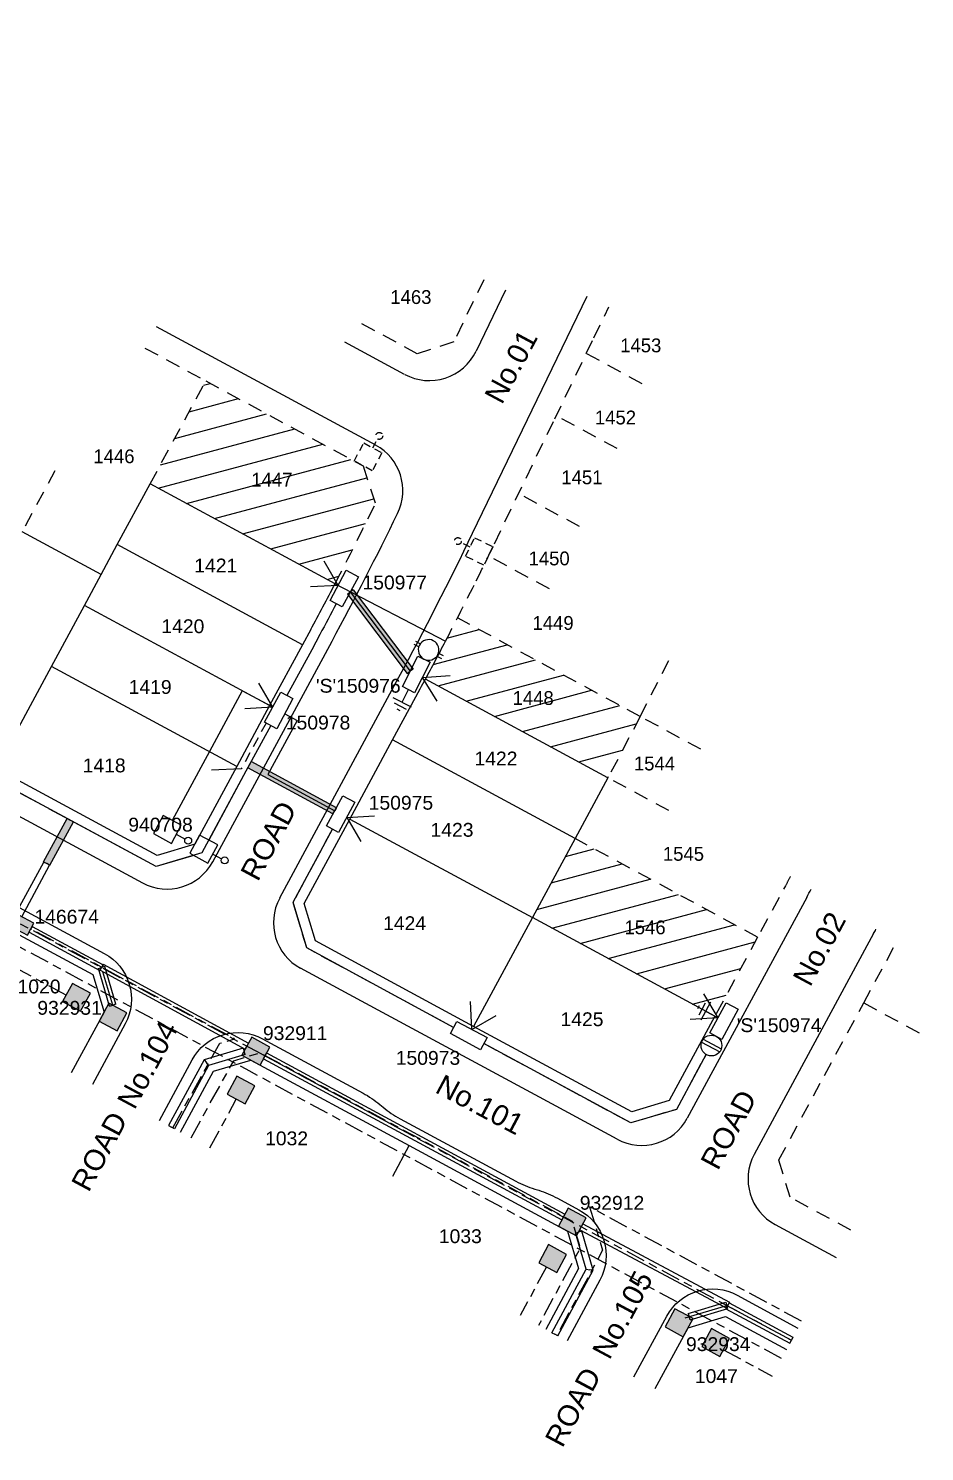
# Model space of a CAD drawing. Header units: metres. Extents: x 303531 to 303935, y 6275027 to 6275267.
# Drawn here: x 303805.3 to 303934.9, y 6275026.9 to 6275232.7 of the extents above; entities that cross this region are included whole.
import ezdxf
from ezdxf.enums import TextEntityAlignment as Align

# ---------------------------------------------------------------- set-up
doc = ezdxf.new("R2010")
doc.units = ezdxf.units.M
doc.header["$LTSCALE"] = 0.7
for name, pattern in [('Cable Exist OH', [1, 1, 0]), ('Cable Exist UG', [8.2, 4, -1.2, 1.8, -1.2]), ('Dash', [5, 3, -2]), ('IE Trench LV', [6.5, 5, -1.5])]:
    doc.linetypes.add(name, pattern=pattern)
doc.layers.get('0').update_dxf_attribs({"color": 6})
for name, color, linetype in [('_User Miscellaneous1', 3, 'Continuous'), ('_User Miscellaneous11', 7, 'Continuous'), ('_User Miscellaneous4', 7, 'Continuous'), ('_User Miscellaneous6', 7, 'Continuous'), ('_User Miscellaneous7', 150, 'Continuous'), ('_User Miscellaneous8', 7, 'Continuous'), ('_User Miscellaneous9', 8, 'Continuous'), ('_User_HV_Exist', 7, 'Continuous'), ('_User_LV_Exist', 7, 'Continuous'), ('_User_SL_Exist', 7, 'Continuous'), ('Cadastre Developer_SP_EXT', 4, 'Continuous'), ('Cadastre Developer_SP_NEW', 4, 'Continuous'), ('Cadastre Roads_SP_EXT', 4, 'Continuous'), ('Cadastre Roads_SP_NEW', 8, 'Continuous'), ('Duct_SP_NEW', 2, 'Continuous'), ('Equip_LV_NEW', 5, 'Continuous'), ('Mains_LV_NEW_R6', 2, 'Continuous'), ('Mains_LV_NEW_T84', 2, 'Continuous'), ('Services_SP_NEW_UG', 2, 'Continuous'), ('SupportsUG_SP_LV_EXT', 7, 'Continuous'), ('SupportsUG_SP_LV_NEW', 2, 'Continuous'), ('SupportsUG_SP_LV_SL_EXT', 7, 'Continuous'), ('SupportsUG_SP_LV_SL_NEW', 2, 'Continuous'), ('Trench_SP_NEW', 2, 'Continuous'), ('UG_Details_SP_MISC', 7, 'Continuous')]:
    doc.layers.add(name, color=color, linetype=linetype)
doc.layers.add('_User Miscellaneous5', color=7, linetype='Continuous', lineweight=35)
doc.layers.add('_User Notes', color=7, linetype='Continuous', plot=False)
doc.styles.add('ARIAL', font='arial.ttf', dxfattribs={"height": 2})
doc.styles.add('ARIAL 3.0', font='arial.ttf', dxfattribs={"height": 3})
doc.styles.add('COLUMN_LABEL', font='arial.ttf')
doc.styles.add('Dot', font='dotfont.shx', dxfattribs={"height": 2})
doc.styles.add('POLE_LABEL', font='arial.ttf')
doc.styles.add('SL_LABEL', font='arial.ttf')
doc.styles.get("Standard").update_dxf_attribs({"font": 'arial.ttf'})
doc.styles.add('style1', font='iso3098b.shx')
doc.linetypes.add('Cable New UG', pattern='A,8,-1,["x",style1,S=3.5,R=0,X=0.35,Y=-1],-3.5', length=12.5)
doc.linetypes.add('Cable Z', pattern='A,8,-1,["Z",Standard,S=2.5,R=0,X=0.35,Y=-1.25],-3.5', length=12.5)
doc.linetypes.add('IE Trench HV', pattern='A,8,-2,["/",style1,S=2.5,R=0,X=0.1,Y=-1],-4.5', length=14.5)

# ---------------------------------------------------------------- blocks, each defined once
blk = doc.blocks.new('*U26')
at = {"lineweight": -3}
blk.add_lwpolyline([(-2.48, 2.49), (2.47, 2.49), (2.47, 0.51), (-2.48, 0.51)], close=True, dxfattribs=at)
for tag, flags, p in [('STREET_CODE', 9, (1.5, 3.5)), ('OWNED_BY', 9, (1.5, 3.3)), ('OPERATED_BY', 9, (1.5, 3.1)), ('STATE', 9, (1.5, 2.7)), ('SUPPORT_TYPE', 9, (1.5, 2.5)), ('MAINTAINED_BY', 9, (1.5, 2.9)), ('USAGE', 9, (1.5, 2.3)), ('LEGEND', 9, (1.5, 2.1)), ('SUBURB', 9, (1.5, 1.7)), ('STREETNAME', 9, (1.5, 1.5)), ('Z', 1, (1.5, 0.9)), ('PARENT', 9, (1.5, 1.9)), ('LOCATION', 9, (1.5, 1.3)), ('NOTES', 9, (1.5, 1.1))]:
    blk.add_attdef(tag, text='', height=0.2, dxfattribs=dict(flags=flags)).set_placement(p, align=Align.MIDDLE_LEFT)
at = {"layer": '_User Miscellaneous4', "style": 'ARIAL', "flags": 8}
blk.add_attdef('ASSET_NUM', text='', height=2, dxfattribs=at).set_placement((2, 5.5), align=Align.MIDDLE_LEFT)
blk = doc.blocks.new('A$C1B2C29DD')
at = {"layer": 'Services_SP_NEW_UG', "color": 2, "flags": 128}
for points in [[(0, 0), (-2.1, 3.44)], [(0, 0), (2.1, 3.44)]]:
    blk.add_lwpolyline(points, dxfattribs=at)
blk = doc.blocks.new('*U37')
at = {"layer": 'Services_SP_NEW_UG', "color": 2, "flags": 128}
blk.add_lwpolyline([(-10, -0.74), (-12.24, 2.95)], dxfattribs=at)
at = {"layer": 'Services_SP_NEW_UG', "color": 2, "linetype": 'Dash', "ltscale": 0.7, "flags": 128}
blk.add_lwpolyline([(-2.47, -0.75), (-10, -0.74)], dxfattribs=at)
blk = doc.blocks.new('*U38')
at = {"lineweight": -3}
blk.add_lwpolyline([(-2.53, 2.43), (2.41, 2.55), (2.46, 0.57), (-2.49, 0.45)], close=True, dxfattribs=at)
for tag, flags, p in [('STREET_CODE', 9, (1.5, 3.5)), ('OWNED_BY', 9, (1.5, 3.3)), ('OPERATED_BY', 9, (1.5, 3.1)), ('STATE', 9, (1.5, 2.7)), ('SUPPORT_TYPE', 9, (1.5, 2.5)), ('MAINTAINED_BY', 9, (1.5, 2.9)), ('USAGE', 9, (1.5, 2.3)), ('LEGEND', 9, (1.5, 2.1)), ('SUBURB', 9, (1.5, 1.7)), ('STREETNAME', 9, (1.5, 1.5)), ('Z', 1, (1.5, 0.9)), ('PARENT', 9, (1.5, 1.9)), ('LOCATION', 9, (1.5, 1.3)), ('NOTES', 9, (1.5, 1.1))]:
    blk.add_attdef(tag, text='', height=0.2, dxfattribs=dict(flags=flags)).set_placement(p, align=Align.MIDDLE_LEFT)
at = {"layer": '_User Miscellaneous4', "style": 'ARIAL', "flags": 8}
blk.add_attdef('ASSET_NUM', text='', height=2, dxfattribs=at).set_placement((2, 5.5), align=Align.MIDDLE_LEFT)
blk = doc.blocks.new('*U39')
at = {"layer": 'Services_SP_NEW_UG', "color": 2, "flags": 128}
for points in [[(0, 0), (-2.18, 3.39)], [(0, 0), (2.02, 3.49)]]:
    blk.add_lwpolyline(points, dxfattribs=at)
blk = doc.blocks.new('*U27')
at = {"layer": '_User Miscellaneous7', "lineweight": -3}
blk.add_lwpolyline([(0, -3.03), (0, -1.58)], dxfattribs=at)
blk.add_lwpolyline([(-1.49, -6), (1.49, -6), (1.49, -3.03), (-1.49, -3.03)], close=True, dxfattribs=at)
blk.add_circle((0, -1.08), 0.5, dxfattribs=at)
at = {"layer": '_User Miscellaneous8', "color": 2, "lineweight": -3}
blk.add_lwpolyline([(-1.49, 0), (1.49, 0), (1.49, 2.97), (-1.49, 2.97)], close=True, dxfattribs=at)
at = {"style": 'POLE_LABEL', "flags": 9}
blk.add_attdef('STRUCTURE_PLANT_NUMBER', text='', height=0.2, dxfattribs=at).set_placement((1.64, 1.73), align=Align.MIDDLE_LEFT)
for tag, flags, p in [('STREET_CODE', 9, (1.64, 1.49)), ('OWNED_BY', 9, (1.64, 1.09)), ('OPERATED_BY', 9, (1.64, 0.89)), ('STATE', 9, (1.64, 0.49)), ('COLUMN_TYPE', 9, (1.64, 1.29)), ('MAINTAINED_BY', 9, (1.64, 0.69)), ('USAGE', 9, (1.64, 0.29)), ('LEGEND', 9, (1.64, 0.09)), ('SUBURB', 9, (1.64, -0.31)), ('STREETNAME', 9, (1.64, -0.51)), ('Z', 1, (1.64, -1.31)), ('PARENT', 9, (1.64, -0.11)), ('LOCATION', 9, (1.64, -0.71)), ('NOTES', 9, (1.64, -0.91)), ('LABEL_ALIGNMENT', 9, (1.64, -1.11))]:
    blk.add_attdef(tag, text='', height=0.2, dxfattribs=dict(flags=flags)).set_placement(p, align=Align.MIDDLE_LEFT)
at = {"layer": '_User Miscellaneous5', "style": 'ARIAL', "flags": 8}
blk.add_attdef('ASSET_NUM', text='', height=2, dxfattribs=at).set_placement((2, 3.49), align=Align.MIDDLE_LEFT)
blk = doc.blocks.new('*U40')
at = {"layer": '_User Miscellaneous8', "color": 2}
blk.add_line((0, 0), (0, 1.45), dxfattribs=at)
blk.add_circle((0, 1.95), 0.5, dxfattribs=at)
for tag, p, flags in [('Z', (0, 0), 1), ('OPERATED_BY', (0, -9.61), 9)]:
    blk.add_attdef(tag, p, '', height=0.2, dxfattribs=dict(flags=flags))
at = {"style": 'SL_LABEL', "flags": 9}
blk.add_attdef('STREET_CODE', text='', height=0.2, dxfattribs=at).set_placement((0, -0.2), align=Align.MIDDLE_LEFT)
at = {"flags": 9}
for tag, p in [('CONSTRUCTED_VOLTAGE', (0, -0.4)), ('CONTROL_TYPE', (0, -0.6)), ('OPERATING_VOLTAGE', (0, -1.4)), ('ORIENTATION', (0, -1.6)), ('OWNED_BY', (0, -1.8)), ('STATE', (0, -2)), ('LANTERN_PURPOSE', (0, -0.8)), ('LANTERN_TYPE', (0, -1)), ('NO_PHASES', (0, -1.2)), ('CEXIST', (0, -2.4)), ('CNEW', (0, -2.6)), ('CNUMBER', (0, -2.8)), ('CREMOVE', (0, -3)), ('CREPLACE', (0, -3.2)), ('USAGE', (0, -2.2)), ('LKINGHEIGHT', (0, -3.4)), ('LBRACKET', (0, -3.6)), ('LBRACKETVOCAB', (0, -3.8)), ('LCATEGORY', (0, -4)), ('LCHARGE1', (0, -4.2)), ('LCHARGE1PERCENT', (0, -4.4)), ('LCHARGE2', (0, -4.6)), ('LCHARGE2PERCENT', (0, -4.8)), ('LCHARGE3', (0, -5)), ('LCHARGE3PERCENT', (0, -5.2)), ('LEXIST', (0, -5.4)), ('LLAMP', (0, -5.6)), ('LLAMPVOCAB', (0, -5.8)), ('LMAST', (0, -6)), ('LMASTVOCAB', (0, -6.2)), ('LNEW', (0, -6.4)), ('LANTNUMBER', (0, -6.6)), ('LOUTREACH', (0, -7)), ('LOUTREACHVOCAB', (0, -7.2)), ('LRATECODE', (0, -7.4)), ('LREMOVE', (0, -7.6)), ('LREPLACE', (0, -7.8)), ('LTYPE', (0, -8)), ('LTYPEVOCAB', (0, -8.2)), ('SUBURB', (0, -8.6)), ('STREETNAME', (0, -8.8)), ('LEGEND', (0, -8.4)), ('LOCATION', (0, -9)), ('NOTES', (0, -9.2)), ('MAINTAINED_BY', (0, -9.86))]:
    blk.add_attdef(tag, text='', height=0.2, dxfattribs=at).set_placement(p, align=Align.MIDDLE_LEFT)
at = {"layer": '_User Notes', "style": 'SL_LABEL', "flags": 8}
blk.add_attdef('ASSET_NUM', text='', height=2.5, dxfattribs=at).set_placement((2, 2), align=Align.MIDDLE_LEFT)
at = {"layer": '_User Notes', "flags": 8}
blk.add_attdef('LNUMBER', text='', height=2.5, dxfattribs=at).set_placement((1.2, -2.8), align=Align.MIDDLE_LEFT)
blk = doc.blocks.new('*U70')
at = {"layer": '_User Miscellaneous7'}
blk.add_hatch(color=256, dxfattribs=at).paths.add_polyline_path([(-7.45, 0.71), (-7.45, -2.26), (-4.48, -2.26), (-4.48, 0.71)])
at = {"layer": '_User Miscellaneous8'}
blk.add_hatch(color=256, dxfattribs=at).paths.add_polyline_path([(-1.49, 1.48), (-1.49, -1.49), (1.48, -1.49), (1.48, 1.48)])
at = {"layer": '_User Miscellaneous7'}
blk.add_lwpolyline([(-7.45, -2.26), (-4.48, -2.26), (-4.48, 0.71), (-7.45, 0.71)], close=True, dxfattribs=at)
at = {"layer": '_User Miscellaneous8'}
blk.add_lwpolyline([(-1.49, -1.49), (1.48, -1.49), (1.48, 1.48), (-1.49, 1.48)], close=True, dxfattribs=at)
at = {"flags": 9}
for tag, style, p in [('STRUCTURE_PLANT_NUMBER', 'POLE_LABEL', (1.81, 0.03)), ('STREET_CODE', 'COLUMN_LABEL', (1.81, -0.2))]:
    blk.add_attdef(tag, text='', height=0.2, dxfattribs=dict(at, style=style)).set_placement(p, align=Align.MIDDLE_LEFT)
for tag, p in [('COLUMN_TYPE', (1.81, -0.4)), ('OWNED_BY', (1.81, -0.6)), ('STATE', (1.81, -0.8)), ('USAGE', (1.81, -1)), ('STREETNAME', (1.81, -1.6)), ('SUBURB', (1.81, -1.8)), ('LEGEND', (1.81, -1.2)), ('LOCATION', (1.81, -1.4)), ('NOTES', (1.81, -2))]:
    blk.add_attdef(tag, text='', height=0.2, dxfattribs=at).set_placement(p, align=Align.MIDDLE_LEFT)
at = {"flags": 1}
blk.add_attdef('Z', (1.81, -2.35), '', height=0.2, dxfattribs=at)
at = {"layer": '_User Miscellaneous6', "style": 'ARIAL', "flags": 8}
blk.add_attdef('ASSET_NUM', text='', height=2, dxfattribs=at).set_placement((2, 2), align=Align.MIDDLE_LEFT)
blk = doc.blocks.new('COLUMN_EXT')
at = {"layer": '_User Miscellaneous7'}
blk.add_hatch(color=256, dxfattribs=at).paths.add_polyline_path([(-7.49, 1.48), (-7.49, -1.49), (-4.52, -1.49), (-4.52, 1.48)])
at = {"layer": '_User Miscellaneous8'}
blk.add_hatch(color=256, dxfattribs=at).paths.add_polyline_path([(-1.49, 1.48), (-1.49, -1.49), (1.48, -1.49), (1.48, 1.48)])
at = {"layer": '_User Miscellaneous7'}
blk.add_lwpolyline([(-7.49, -1.49), (-4.52, -1.49), (-4.52, 1.48), (-7.49, 1.48)], close=True, dxfattribs=at)
at = {"layer": '_User Miscellaneous8'}
blk.add_lwpolyline([(-1.49, -1.49), (1.48, -1.49), (1.48, 1.48), (-1.49, 1.48)], close=True, dxfattribs=at)
at = {"flags": 9}
for tag, style, p in [('STRUCTURE_PLANT_NUMBER', 'POLE_LABEL', (1.81, 0.03)), ('STREET_CODE', 'COLUMN_LABEL', (1.81, -0.2))]:
    blk.add_attdef(tag, text='', height=0.2, dxfattribs=dict(at, style=style)).set_placement(p, align=Align.MIDDLE_LEFT)
for tag, p in [('COLUMN_TYPE', (1.81, -0.4)), ('OWNED_BY', (1.81, -0.6)), ('STATE', (1.81, -0.8)), ('USAGE', (1.81, -1)), ('STREETNAME', (1.81, -1.6)), ('SUBURB', (1.81, -1.8)), ('LEGEND', (1.81, -1.2)), ('LOCATION', (1.81, -1.4)), ('NOTES', (1.81, -2))]:
    blk.add_attdef(tag, text='', height=0.2, dxfattribs=at).set_placement(p, align=Align.MIDDLE_LEFT)
at = {"flags": 1}
blk.add_attdef('Z', (1.81, -2.35), '', height=0.2, dxfattribs=at)
at = {"layer": '_User Miscellaneous6', "style": 'ARIAL', "flags": 8}
blk.add_attdef('ASSET_NUM', text='', height=2, dxfattribs=at).set_placement((2, 2), align=Align.MIDDLE_LEFT)
blk = doc.blocks.new('*U42')
blk.add_hatch(color=256).paths.add_polyline_path([(-2.47, 2.49), (-2.47, 0.51), (2.48, 0.51), (2.48, 2.49)])
blk.add_lwpolyline([(-2.47, 0.51), (2.48, 0.51), (2.48, 2.49), (-2.47, 2.49)], close=True)
for tag, p, flags in [('OWNED_BY', (0, 1.3), 9), ('STATE', (0, 1.1), 9), ('SUPPORT_TYPE', (0, 0.9), 9), ('USAGE', (0, 0.7), 9), ('LEGEND', (0, 0.5), 9), ('LOCATION', (0, 0.3), 9), ('NOTES', (0, 0.1), 9), ('PARENT', (0, -0.1), 9), ('STREETNAME', (0, -0.3), 9), ('SUBURB', (0, -0.5), 1)]:
    blk.add_attdef(tag, p, '', height=0.2, dxfattribs=dict(flags=flags))
at = {"layer": '_User Miscellaneous6', "style": 'ARIAL', "flags": 8}
blk.add_attdef('ASSET_NUM', text='', height=2, dxfattribs=at).set_placement((1.5, 7.5), align=Align.TOP_LEFT)
blk = doc.blocks.new('*U29')
at = {"lineweight": -3}
blk.add_lwpolyline([(-2.48, 2.49), (2.47, 2.49), (2.47, 0.51), (-2.48, 0.51)], close=True, dxfattribs=at)
for tag, flags, p in [('STREET_CODE', 9, (1.5, 3.5)), ('OWNED_BY', 9, (1.5, 3.3)), ('OPERATED_BY', 9, (1.5, 3.1)), ('STATE', 9, (1.5, 2.7)), ('SUPPORT_TYPE', 9, (1.5, 2.5)), ('MAINTAINED_BY', 9, (1.5, 2.9)), ('USAGE', 9, (1.5, 2.3)), ('LEGEND', 9, (1.5, 2.1)), ('SUBURB', 9, (1.5, 1.7)), ('STREETNAME', 9, (1.5, 1.5)), ('Z', 1, (1.5, 0.9)), ('PARENT', 9, (1.5, 1.9)), ('LOCATION', 9, (1.5, 1.3)), ('NOTES', 9, (1.5, 1.1))]:
    blk.add_attdef(tag, text='', height=0.2, dxfattribs=dict(flags=flags)).set_placement(p, align=Align.MIDDLE_LEFT)
at = {"layer": '_User Miscellaneous4', "style": 'ARIAL', "flags": 8}
blk.add_attdef('ASSET_NUM', text='', height=2, dxfattribs=at).set_placement((2, 5.5), align=Align.MIDDLE_LEFT)
blk = doc.blocks.new('*U31')
at = {"layer": 'Services_SP_NEW_UG', "color": 2, "flags": 128}
for points in [[(0, 0), (-2.21, 3.37)], [(0, 0), (1.98, 3.51)]]:
    blk.add_lwpolyline(points, dxfattribs=at)
blk = doc.blocks.new('A$C4FBE3B10')
at = {"layer": '_User Miscellaneous1', "color": 6, "linetype": 'Dash', "ltscale": 0.5, "flags": 128}
blk.add_lwpolyline([(0, 2.97), (0, 4.42)], dxfattribs=at)
at = {"layer": '_User Miscellaneous1', "color": 6, "linetype": 'Dash', "ltscale": 0.5}
blk.add_lwpolyline([(-1.48, 2.97), (1.48, 2.97), (1.48, 0), (-1.48, 0)], close=True, dxfattribs=at)
blk.add_circle((0, 4.92), 0.5, dxfattribs=at)
blk = doc.blocks.new('*U67')
at = {"layer": '_User Miscellaneous1', "color": 6, "linetype": 'Dash', "ltscale": 0.5}
blk.add_lwpolyline([(3.03, 1.36), (2.91, -1.61), (-0.06, -1.48), (0.06, 1.48)], close=True, dxfattribs=at)
at = {"layer": '_User Miscellaneous1', "color": 6, "linetype": 'Dash', "ltscale": 0.5, "flags": 128}
blk.add_lwpolyline([(2.97, -0.12), (4.42, -0.18)], dxfattribs=at)
at = {"layer": '_User Miscellaneous1', "color": 6, "linetype": 'Dash', "ltscale": 0.5}
blk.add_circle((4.92, -0.2), 0.5, dxfattribs=at)
blk = doc.blocks.new('Earth')
for p, q in [((0, -2.04), (0, 0)), ((-1.5, -2.04), (1.5, -2.04)), ((-1, -2.64), (1, -2.64)), ((-0.25, -3.24), (0.25, -3.24))]:
    blk.add_line(p, q)
blk = doc.blocks.new('*U71')
for tag, p, flags in [('ORIENTATION', (0, 0), 9), ('Z', (0, 0), 1), ('USAGE', (0, -0.2), 9), ('NOTES', (0, -0.4), 9)]:
    blk.add_attdef(tag, p, '', height=0.2, dxfattribs=dict(flags=flags))
blk.add_wipeout([(-29.36, -75.59), (-29.45, -75.43), (-29.57, -75.28), (-29.7, -75.14), (-29.84, -75.03), (-30.01, -74.93), (-30.18, -74.85), (-30.36, -74.8), (-30.54, -74.77), (-30.73, -74.76), (-30.92, -74.77), (-31.1, -74.81), (-31.28, -74.87), (-31.44, -74.96), (-31.6, -75.06), (-31.74, -75.18), (-31.87, -75.32), (-31.98, -75.48), (-32.06, -75.64), (-32.13, -75.82), (-32.17, -76), (-32.19, -76.19), (-32.19, -76.38), (-32.16, -76.56), (-32.11, -76.74), (-32.04, -76.92), (-31.94, -77.08), (-31.83, -77.23), (-31.7, -77.36), (-31.55, -77.48), (-31.39, -77.58), (-31.22, -77.65), (-31.04, -77.71), (-30.85, -77.74), (-30.67, -77.75), (-30.48, -77.73), (-30.3, -77.69), (-30.12, -77.63), (-29.95, -77.55), (-29.79, -77.44), (-29.65, -77.32), (-29.53, -77.18), (-29.42, -77.03), (-29.33, -76.86), (-29.27, -76.68), (-29.22, -76.5), (-29.2, -76.31), (-29.21, -76.13), (-29.24, -75.94), (-29.29, -75.76)])
for p, q in [((-32.14, -75.85), (-32.81, -75.54)), ((-31.93, -75.4), (-32.6, -75.09)), ((-29.47, -77.1), (-28.79, -77.42)), ((-29.26, -76.65), (-28.58, -76.96))]:
    blk.add_line(p, q)
blk.add_lwpolyline([(-31.33, -77.61, 1), (-30.07, -74.9, 1)], format="xyb", close=True)
blk = doc.blocks.new('LV_UG_LINKS_CLOSED_NEW')
for tag, flags, p in [('ACTUAL_STATUS', 9, (1.5, 0)), ('CONSTRUCTED_VOLTAGE', 9, (1.5, -0.2)), ('OPERATING_VOLTAGE', 9, (1.5, -0.6)), ('ORIENTATION', 9, (1.5, -0.8)), ('STATE', 9, (1.5, -1)), ('SWITCH_TYPE', 9, (1.5, -1.2)), ('OWNED_BY', 9, (1.5, -1.8)), ('OPERATED_BY', 9, (1.5, -2)), ('NO_PHASES', 9, (1.5, -0.4)), ('USAGE', 9, (1.5, -1.4)), ('NOTES', 9, (1.5, -1.6)), ('TYPE', 9, (1.5, -2.6)), ('Z', 1, (1.5, -2.8)), ('MAINTAINED_BY', 9, (1.5, -2.2)), ('NUMBER_OF_PHASES', 9, (1.5, -2.4))]:
    blk.add_attdef(tag, text='', height=0.2, dxfattribs=dict(flags=flags)).set_placement(p, align=Align.MIDDLE_LEFT)
blk.add_wipeout([(-1.06, -5.84), (-1.18, -5.98), (-1.29, -6.14), (-1.37, -6.31), (-1.43, -6.48), (-1.48, -6.67), (-1.49, -6.85), (-1.49, -7.04), (-1.46, -7.23), (-1.41, -7.41), (-1.33, -7.58), (-1.24, -7.74), (-1.12, -7.89), (-0.99, -8.02), (-0.84, -8.14), (-0.68, -8.23), (-0.51, -8.31), (-0.33, -8.36), (-0.14, -8.39), (0.05, -8.39), (0.23, -8.38), (0.42, -8.33), (0.59, -8.27), (0.76, -8.19), (0.92, -8.08), (1.06, -7.96), (1.18, -7.82), (1.29, -7.66), (1.37, -7.49), (1.43, -7.32), (1.48, -7.13), (1.49, -6.95), (1.49, -6.76), (1.46, -6.57), (1.41, -6.39), (1.33, -6.22), (1.24, -6.06), (1.12, -5.91), (0.99, -5.78), (0.84, -5.66), (0.68, -5.57), (0.51, -5.49), (0.33, -5.44), (0.14, -5.41), (-0.05, -5.41), (-0.23, -5.42), (-0.42, -5.47), (-0.59, -5.53), (-0.76, -5.61), (-0.92, -5.72)])
for p, q in [((-1.48, -6.65), (1.48, -6.65)), ((-1.48, -7.15), (1.48, -7.15))]:
    blk.add_line(p, q)
blk.add_circle((0, -6.9), 1.5)

msp = doc.modelspace()

# ---------------------------------------------------------------- hatches: boundary and pattern name
at = {"layer": '_User Miscellaneous11'}
h = msp.add_hatch(dxfattribs=at)
h.set_pattern_fill('ANSI31', color=3, angle=330)
h.paths.add_polyline_path([(303822.94, 6275166.86), (303849.68, 6275152.41), (303855.51, 6275163.95), (303853.73, 6275169.45), (303830.99, 6275181.74)])
h.paths.add_polyline_path([(303837.49, 6275166.1), (303843.59, 6275166.1), (303843.59, 6275168.8), (303837.49, 6275168.8)], flags=24)
h = msp.add_hatch(color=256, dxfattribs=at)
h.dxf.hatch_style = 1
h.paths.add_polyline_path([(303852.29, 6275151.54), (303851.46, 6275150.91), (303860.11, 6275139.43), (303860.95, 6275140.06)])
h = msp.add_hatch(dxfattribs=at)
h.set_pattern_fill('ANSI31', color=3, angle=330)
h.paths.add_polyline_path([(303862.75, 6275138.62), (303867.39, 6275147.47), (303876.19, 6275142.72), (303893.78, 6275133.21), (303889.14, 6275124.35)])
h.paths.add_polyline_path([(303875.29, 6275134.53), (303881.35, 6275134.53), (303881.35, 6275137.23), (303875.29, 6275137.23)], flags=24)
h = msp.add_hatch(color=256, dxfattribs=at)
h.dxf.hatch_style = 1
h.paths.add_polyline_path([(303849.38, 6275119.11), (303849.87, 6275120.02), (303837.55, 6275126.68), (303837.05, 6275125.77)])
h = msp.add_hatch(color=256, dxfattribs=at)
h.dxf.hatch_style = 1
h.paths.add_polyline_path([(303807.53, 6275112.18), (303808.45, 6275111.69), (303811.84, 6275117.96), (303810.92, 6275118.45)])
h = msp.add_hatch(dxfattribs=at)
h.set_pattern_fill('ANSI31', color=3, angle=330)
h.paths.add_polyline_path([(303904.6, 6275089.86), (303910.78, 6275101.29), (303884.39, 6275115.56), (303878.21, 6275104.12)])
h.paths.add_polyline_path([(303891.45, 6275101.36), (303897.55, 6275101.36), (303897.55, 6275104.06), (303891.45, 6275104.06)], flags=24)

# ---------------------------------------------------------------- linework, layer by layer
at = {"layer": '_User Miscellaneous9', "linetype": 'Dash'}
for p, q in [((303871.18, 6275196.38), (303866.83, 6275187.38)), ((303887.1, 6275187.97), (303889.28, 6275192.47)), ((303861.57, 6275185.68), (303852.77, 6275190.43)), ((303822.19, 6275186.5), (303830.99, 6275181.74)), ((303866.83, 6275187.38), (303861.57, 6275185.68)), ((303881.44, 6275176.25), (303887.1, 6275187.97)), ((303886.01, 6275185.72), (303894.81, 6275180.96)), ((303822.94, 6275166.86), (303830.99, 6275181.74)), ((303830.99, 6275181.74), (303853.73, 6275169.45)), ((303875.78, 6275164.54), (303881.44, 6275176.25)), ((303890.46, 6275171.95), (303881.66, 6275176.7)), ((303809.18, 6275168.73), (303804.42, 6275159.93)), ((303853.73, 6275169.45), (303855.51, 6275163.95)), ((303885.02, 6275160.68), (303876.22, 6275165.44)), ((303872.73, 6275158.2), (303875.78, 6275164.54)), ((303880.66, 6275151.67), (303871.86, 6275156.42)), ((303893.78, 6275133.21), (303867.39, 6275147.47)), ((303893.78, 6275133.21), (303898.37, 6275142.1)), ((303902.58, 6275128.46), (303893.78, 6275133.21)), ((303897.94, 6275119.6), (303889.14, 6275124.35)), ((303910.78, 6275101.29), (303884.39, 6275115.56)), ((303910.78, 6275101.29), (303904.6, 6275089.86)), ((303920.44, 6275081.3), (303926.11, 6275091.78)), ((303926.11, 6275091.78), (303934.91, 6275087.04)), ((303913.85, 6275069.09), (303920.44, 6275081.3)), ((303915.46, 6275063.67), (303913.85, 6275069.09)), ((303924.26, 6275058.92), (303915.46, 6275063.67))]:
    msp.add_line(p, q, dxfattribs=at)
at = {"layer": '_User Miscellaneous9', "linetype": 'Dash', "flags": 128}
for points in [[(303865.64, 6275144.09, 0.004734), (303870.09, 6275152.83)], [(303915.54, 6275110.09, -0.000681), (303914.79, 6275108.71), (303910.78, 6275101.29)], [(303926.11, 6275091.78), (303930.63, 6275100.15, 0.000206), (303930.86, 6275100.58, 0.000206)]]:
    msp.add_lwpolyline(points, format="xyb", dxfattribs=at)
msp.add_lwpolyline([(303893.78, 6275133.21), (303890.57, 6275126.99), (303889.14, 6275124.35)], dxfattribs=at)
at = {"layer": '_User Miscellaneous9', "flags": 128}
for points in [[(303737.34, 6275077.96), (303760.4, 6275120.63, -0.414214), (303770.56, 6275123.67), (303816.31, 6275098.95, -0.414214), (303819.34, 6275088.78), (303814.59, 6275079.99)], [(303824.27, 6275074.76), (303829.02, 6275083.55, -0.414215), (303839.19, 6275086.59), (303853.72, 6275078.74)], [(303853.72, 6275078.74, -0.049389), (303856.16, 6275077.08), (303856.63, 6275076.7, 0.049389), (303859.08, 6275075.04), (303875.82, 6275066, 0.049389), (303878.54, 6275064.86), (303879.12, 6275064.68, -0.049389), (303881.84, 6275063.54)], [(303881.84, 6275063.54), (303884.93, 6275061.87, -0.414214), (303887.97, 6275051.7), (303883.22, 6275042.91)], [(303892.9, 6275037.68), (303897.65, 6275046.48, -0.414214), (303907.81, 6275049.51), (303916.61, 6275044.75)]]:
    msp.add_lwpolyline(points, format="xyb", dxfattribs=at)
msp.add_lwpolyline([(303913.32, 6275059.72), (303922.12, 6275054.96)], dxfattribs=at)
at = {"layer": '_User Miscellaneous9', "linetype": 'Dash'}
for radius, start, end in [(500, 332.4761, 333.9577), (518, 333.561, 334.2226)]:
    msp.add_arc((303406.27, 6275383.47), radius, start, end, dxfattribs=at)
at = {"layer": '_User_LV_Exist', "linetype": 'Cable Exist UG', "flags": 128}
for points in [[(303826.21, 6275073.71), (303833.01, 6275085.95), (303835.14, 6275086.59), (303805.69, 6275102.48)], [(303828.85, 6275072.29), (303835.03, 6275083.42), (303838.87, 6275084.57), (303859.24, 6275073.58), (303883.97, 6275060.23), (303885.13, 6275056.33), (303879.09, 6275045.14)], [(303917.14, 6275045.74), (303886.48, 6275062.28), (303888.36, 6275056), (303881.73, 6275043.71)]]:
    msp.add_lwpolyline(points, dxfattribs=at)
at = {"layer": '_User_SL_Exist', "linetype": 'Cable Exist UG', "flags": 128}
for points in [[(303810.78, 6275092.91), (303800.93, 6275098.23), (303803.31, 6275102.64)], [(303831.59, 6275070.81), (303835.39, 6275077.84)], [(303880.25, 6275053.6), (303876.45, 6275046.56)], [(303905.82, 6275041.62), (303912.86, 6275037.82)]]:
    msp.add_lwpolyline(points, dxfattribs=at)
at = {"layer": 'Cadastre Developer_SP_EXT'}
for p, q in [((303802.77, 6275102.29), (303814.65, 6275095.87)), ((303814.65, 6275095.87), (303816.27, 6275090.45)), ((303816.27, 6275090.45), (303811.52, 6275081.66)), ((303832.1, 6275081.89), (303837.52, 6275083.51)), ((303837.52, 6275083.51), (303860.41, 6275071.14)), ((303858.03, 6275066.74), (303860.41, 6275071.14)), ((303860.41, 6275071.14), (303883.27, 6275058.79)), ((303900.72, 6275044.81), (303906.15, 6275046.43)), ((303906.15, 6275046.43), (303914.94, 6275041.68))]:
    msp.add_line(p, q, dxfattribs=at)
at = {"layer": 'Cadastre Developer_SP_NEW'}
for p, q in [((303818.19, 6275158.06), (303822.94, 6275166.86)), ((303849.68, 6275152.41), (303822.94, 6275166.86)), ((303815.86, 6275153.75), (303804.42, 6275159.93)), ((303815.86, 6275153.75), (303818.19, 6275158.06)), ((303844.98, 6275143.59), (303818.19, 6275158.06)), ((303813.44, 6275149.26), (303815.86, 6275153.75)), ((303808.68, 6275140.46), (303813.44, 6275149.26)), ((303840.22, 6275134.79), (303813.44, 6275149.26)), ((303846.17, 6275145.79), (303844.98, 6275143.59)), ((303844.98, 6275143.59), (303840.22, 6275134.79)), ((303800.7, 6275125.68), (303808.68, 6275140.46)), ((303835.47, 6275125.99), (303808.68, 6275140.46)), ((303889.14, 6275124.35), (303862.75, 6275138.62)), ((303840.22, 6275134.79), (303835.47, 6275125.99)), ((303851.82, 6275118.38), (303858, 6275129.82)), ((303884.39, 6275115.56), (303858, 6275129.82)), ((303823.96, 6275113.11), (303800.7, 6275125.68)), ((303835.47, 6275125.99), (303829.39, 6275114.73)), ((303889.14, 6275124.35), (303884.39, 6275115.56)), ((303845.22, 6275106.17), (303851.82, 6275118.38)), ((303851.82, 6275118.38), (303878.21, 6275104.12)), ((303829.39, 6275114.73), (303823.96, 6275113.11)), ((303884.39, 6275115.56), (303878.21, 6275104.12)), ((303846.84, 6275100.75), (303845.22, 6275106.17)), ((303878.21, 6275104.12), (303869.71, 6275088.39)), ((303904.6, 6275089.86), (303878.21, 6275104.12)), ((303869.71, 6275088.39), (303846.84, 6275100.75)), ((303904.6, 6275089.86), (303898.01, 6275077.65)), ((303892.59, 6275076.03), (303869.71, 6275088.39)), ((303898.01, 6275077.65), (303892.59, 6275076.03))]:
    msp.add_line(p, q, dxfattribs=at)
at = {"layer": 'Cadastre Developer_SP_NEW', "flags": 128}
for points in [[(303862.75, 6275138.62, 0.001448), (303864.16, 6275141.26, 0.001542), (303865.64, 6275144.09, 0.001542)], [(303858, 6275129.82), (303862, 6275137.23, 0.00076), (303862.75, 6275138.62)]]:
    msp.add_lwpolyline(points, format="xyb", dxfattribs=at)
at = {"layer": 'Cadastre Developer_SP_NEW'}
msp.add_arc((303406.27, 6275383.47), 500, 331.6167, 332.4761, dxfattribs=at)
at = {"layer": 'Cadastre Roads_SP_EXT', "color": 8, "linetype": 'Continuous'}
for p, q in [((303594.36, 6275232.06), (303821.83, 6275109.15)), ((303874.33, 6275194.86), (303870.06, 6275186.03)), ((303869.57, 6275159.73), (303886.13, 6275194)), ((303855.55, 6275172.45), (303823.85, 6275189.58)), ((303859.74, 6275182.69), (303851.11, 6275187.35)), ((303831.99, 6275112.19), (303849.25, 6275144.12)), ((303841.67, 6275106.96), (303858.92, 6275138.89)), ((303917.87, 6275107.04), (303900.61, 6275075.11)), ((303927.55, 6275101.81), (303910.29, 6275069.88)), ((303853.51, 6275092.03), (303844.7, 6275096.79)), ((303881.64, 6275076.83), (303853.51, 6275092.03)), ((303890.45, 6275072.07), (303881.64, 6275076.83))]:
    msp.add_line(p, q, dxfattribs=at)
for centre, radius, start, end in [((303863.31, 6275189.29), 7.5, 241.6167, 334.2226), ((303851.98, 6275165.85), 7.5, 333.9761, 61.6167), ((303406.27, 6275383.47), 503.5, 331.6167, 333.9761), ((303406.27, 6275383.47), 514.5, 331.6167, 334.2226), ((303825.39, 6275115.75), 7.5, 241.6167, 331.6167), ((303406.28, 6275383.47), 581.5, 331.61666, 331.75105), ((303848.27, 6275103.39), 7.5, 151.6167, 241.6167), ((303406.28, 6275383.47), 592.5, 331.61666, 331.68448), ((303894.01, 6275078.67), 7.5, 241.6167, 331.6167), ((303916.89, 6275066.31), 7.5, 151.6167, 241.6167)]:
    msp.add_arc(centre, radius, start, end, dxfattribs=at)
at = {"layer": 'Cadastre Roads_SP_NEW', "color": 230}
msp.add_line((303838.24, 6275084.83), (303861.12, 6275072.46), dxfattribs=at)
at = {"layer": 'Cadastre Roads_SP_NEW', "color": 230, "flags": 128}
msp.add_lwpolyline([(303900.3, 6275046.25), (303906.31, 6275048.04), (303915.66, 6275043)], dxfattribs=at)
at = {"layer": 'Duct_SP_NEW'}
for p, q in [((303851.46, 6275150.91), (303851.87, 6275151.23)), ((303852.29, 6275151.54), (303851.87, 6275151.23)), ((303852.29, 6275151.54), (303860.95, 6275140.06)), ((303851.46, 6275150.91), (303860.11, 6275139.43)), ((303860.11, 6275139.43), (303860.53, 6275139.75)), ((303860.95, 6275140.06), (303860.53, 6275139.75)), ((303837.55, 6275126.68), (303837.3, 6275126.22)), ((303849.87, 6275120.02), (303837.55, 6275126.68)), ((303837.05, 6275125.77), (303837.3, 6275126.22)), ((303849.38, 6275119.11), (303837.05, 6275125.77)), ((303807.53, 6275112.18), (303810.92, 6275118.45)), ((303810.92, 6275118.45), (303811.38, 6275118.21)), ((303811.84, 6275117.96), (303811.38, 6275118.21)), ((303849.38, 6275119.11), (303849.63, 6275119.56)), ((303849.87, 6275120.02), (303849.63, 6275119.56)), ((303808.45, 6275111.69), (303811.84, 6275117.96)), ((303807.53, 6275112.18), (303807.99, 6275111.93)), ((303808.45, 6275111.69), (303807.99, 6275111.93))]:
    msp.add_line(p, q, dxfattribs=at)
at = {"layer": 'Mains_LV_NEW_R6', "color": 2, "linetype": 'Cable Z'}
msp.add_line((303840.67, 6275134.55), (303836.26, 6275136.93), dxfattribs=at)
at = {"layer": 'Mains_LV_NEW_R6', "color": 2, "linetype": 'Cable Z', "flags": 128}
msp.add_lwpolyline([(303836.26, 6275136.93), (303831.51, 6275128.13), (303826.13, 6275118.17)], dxfattribs=at)
at = {"layer": 'Mains_LV_NEW_T84', "color": 2, "linetype": 'Cable New UG'}
for p, q in [((303851.87, 6275151.23), (303860.53, 6275139.75)), ((303844.18, 6275132.65), (303839.94, 6275124.8)), ((303842.41, 6275133.6), (303844.18, 6275132.65)), ((303839.94, 6275124.8), (303849.63, 6275119.56))]:
    msp.add_line(p, q, dxfattribs=at)
at = {"layer": 'Mains_LV_NEW_T84', "color": 2, "linetype": 'Cable New UG', "flags": 128}
msp.add_lwpolyline([(303849.85, 6275149.51, -0.002505), (303847.49, 6275145.07), (303846.3, 6275142.87), (303842.72, 6275136.25)], format="xyb", dxfattribs=at)
for points in [[(303840.37, 6275131.9), (303836.79, 6275125.28), (303830.41, 6275113.47), (303823.8, 6275111.5), (303799.98, 6275124.36), (303790.72, 6275129.37)], [(303866.82, 6275088.25), (303845.58, 6275099.73), (303843.61, 6275106.34), (303849.32, 6275116.92)], [(303904.75, 6275086.97), (303899.03, 6275076.39), (303892.42, 6275074.42), (303871.18, 6275085.9)]]:
    msp.add_lwpolyline(points, dxfattribs=at)
at = {"layer": 'Trench_SP_NEW', "linetype": 'IE Trench HV', "flags": 128}
msp.add_lwpolyline([(303849.85, 6275149.51, -0.002505), (303847.49, 6275145.07), (303846.3, 6275142.87), (303842.72, 6275136.25)], format="xyb", dxfattribs=at)
for points in [[(303840.37, 6275131.9), (303836.79, 6275125.28), (303831.41, 6275115.32)], [(303829.24, 6275113.12), (303823.8, 6275111.5), (303811.38, 6275118.21)], [(303817.53, 6275091.45), (303816.09, 6275096.27)]]:
    msp.add_lwpolyline(points, dxfattribs=at)
at = {"layer": 'Trench_SP_NEW', "linetype": 'IE Trench LV', "flags": 128}
for points in [[(303811.38, 6275118.21), (303799.98, 6275124.36), (303790.72, 6275129.37)], [(303866.82, 6275088.25), (303845.58, 6275099.73), (303843.61, 6275106.34), (303849.32, 6275116.92)], [(303904.75, 6275086.97), (303899.03, 6275076.39), (303892.42, 6275074.42), (303871.18, 6275085.9)]]:
    msp.add_lwpolyline(points, dxfattribs=at)
at = {"layer": 'UG_Details_SP_MISC'}
for p, q in [((303803.54, 6275104.7), (303807.57, 6275112.16)), ((303807.57, 6275112.16), (303807.99, 6275111.93)), ((303808.41, 6275111.7), (303807.99, 6275111.93)), ((303804.38, 6275104.24), (303808.41, 6275111.7)), ((303805.43, 6275102.01), (303805.66, 6275102.43)), ((303805.43, 6275102.01), (303815.68, 6275096.47)), ((303805.89, 6275102.85), (303805.66, 6275102.43)), ((303805.89, 6275102.85), (303816.14, 6275097.31)), ((303815.45, 6275096.75), (303815.91, 6275096.89)), ((303817.07, 6275091.31), (303815.45, 6275096.75)), ((303815.68, 6275096.47), (303815.91, 6275096.89)), ((303815.71, 6275096.53), (303815.94, 6275096.95)), ((303816.14, 6275097.31), (303815.91, 6275096.89)), ((303816.37, 6275097.03), (303815.91, 6275096.89)), ((303816.17, 6275097.37), (303815.94, 6275096.95)), ((303817.99, 6275091.59), (303816.37, 6275097.03)), ((303817.07, 6275091.31), (303817.53, 6275091.45)), ((303817.99, 6275091.59), (303817.53, 6275091.45)), ((303836.38, 6275085.23), (303830.75, 6275083.55)), ((303836.38, 6275085.23), (303836.52, 6275084.77)), ((303836.69, 6275085.1), (303836.92, 6275085.52)), ((303837.15, 6275085.94), (303836.92, 6275085.52)), ((303830.75, 6275083.55), (303831.08, 6275083.15)), ((303831.4, 6275082.75), (303831.08, 6275083.15)), ((303836.66, 6275084.31), (303831.4, 6275082.75)), ((303836.66, 6275084.31), (303836.52, 6275084.77)), ((303839.31, 6275083.7), (303839.54, 6275084.12)), ((303839.31, 6275083.7), (303882.45, 6275060.39)), ((303839.77, 6275084.54), (303839.54, 6275084.12)), ((303839.77, 6275084.54), (303882.91, 6275061.24)), ((303825.61, 6275074.04), (303826.03, 6275073.81)), ((303826.45, 6275073.58), (303826.03, 6275073.81)), ((303882.45, 6275060.39), (303882.68, 6275060.81)), ((303882.91, 6275061.24), (303882.68, 6275060.81)), ((303884.42, 6275058.51), (303884.88, 6275058.64)), ((303885.34, 6275058.78), (303884.88, 6275058.64)), ((303885.06, 6275058.97), (303885.28, 6275059.39)), ((303885.51, 6275059.81), (303885.28, 6275059.39)), ((303900.74, 6275046.88), (303906.17, 6275048.5)), ((303906.17, 6275048.5), (303906.31, 6275048.04)), ((303906.65, 6275048.41), (303906.42, 6275047.99)), ((303906.7, 6275048.51), (303906.48, 6275048.08)), ((303906.65, 6275048.41), (303915.88, 6275043.42)), ((303900.74, 6275046.88), (303900.88, 6275046.42)), ((303901.01, 6275045.96), (303900.88, 6275046.42)), ((303901.01, 6275045.96), (303906.45, 6275047.58)), ((303906.19, 6275047.56), (303906.42, 6275047.99)), ((303906.19, 6275047.56), (303915.43, 6275042.57)), ((303906.25, 6275047.66), (303906.48, 6275048.08)), ((303906.45, 6275047.58), (303906.31, 6275048.04)), ((303915.43, 6275042.57), (303915.66, 6275043)), ((303915.88, 6275043.42), (303915.66, 6275043))]:
    msp.add_line(p, q, dxfattribs=at)

# ---------------------------------------------------------------- block references
at = {"layer": '_User Miscellaneous1', "color": 7, "rotation": 64.00374655297355}
for name, p in [('*U67', (303853.73, 6275169.45)), ('A$C4FBE3B10', (303871.86, 6275156.42))]:
    msp.add_blockref(name, p, dxfattribs=at)
at = {"layer": 'Equip_LV_NEW', "linetype": 'Cable Exist OH', "lineweight": 0}
for p, rotation in [((303860.29, 6275137.09), 333.0100732138903), ((303905.05, 6275089.62), 241.6166665750068)]:
    msp.add_blockref('Earth', p, dxfattribs=dict(at, rotation=rotation))
at = {"layer": 'Services_SP_NEW_UG', "color": 2}
for name, p, rotation in [('A$C1B2C29DD', (303850.13, 6275152.17), 61.61666656893032), ('*U39', (303862.29, 6275138.85), 241.6166695579495), ('A$C1B2C29DD', (303840.67, 6275134.55), 61.61666656893032), ('A$C1B2C29DD', (303851.37, 6275118.62), 241.6166695579495), ('*U31', (303869.47, 6275087.94), 329.690686056449), ('A$C1B2C29DD', (303905.05, 6275089.62), 61.61666656893032)]:
    msp.add_blockref(name, p, dxfattribs=dict(at, rotation=rotation))
at = {"layer": 'Services_SP_NEW_UG', "rotation": 61.6166665680972}
msp.add_blockref('*U37', (303840.22, 6275134.79), dxfattribs=at)
at = {"layer": 'SupportsUG_SP_LV_EXT'}
ref = msp.add_blockref('*U42', (303802.77, 6275102.29), dxfattribs=dict(at, rotation=331.6426604683764))
ref.add_attrib('ASSET_NUM_001', '146674', (303806.21, 6275103.25), dxfattribs={"layer": '_User Miscellaneous6', "height": 2, "style": 'ARIAL'})
at = {"layer": 'SupportsUG_SP_LV_NEW'}
ref = msp.add_blockref('*U26', (303849.68, 6275152.41), dxfattribs=dict(at, rotation=241.616666572868))
ref.add_attrib('ASSET_NUM_001', '150977', (303853.64, 6275151.59), dxfattribs={"layer": '_User Miscellaneous4', "height": 2, "style": 'ARIAL'})
ref = msp.add_blockref('*U26', (303840.22, 6275134.79), dxfattribs=dict(at, rotation=241.616666572868))
ref.add_attrib('ASSET_NUM_001', '150978', (303842.56, 6275131.33), dxfattribs={"layer": '_User Miscellaneous4', "height": 2, "style": 'ARIAL'})
ref = msp.add_blockref('*U26', (303851.82, 6275118.38), dxfattribs=dict(at, rotation=61.61668024901712))
ref.add_attrib('ASSET_NUM_001', '150975', (303854.54, 6275119.73), dxfattribs={"layer": '_User Miscellaneous4', "height": 2, "style": 'ARIAL'})
ref = msp.add_blockref('*U26', (303904.6, 6275089.86), dxfattribs=dict(at, rotation=241.616666572868))
ref.add_attrib('ASSET_NUM_001', "'S'150974", (303907.76, 6275087.56), dxfattribs={"layer": '_User Miscellaneous4', "height": 2, "style": 'ARIAL'})
ref = msp.add_blockref('*U29', (303869.71, 6275088.39), dxfattribs=dict(at, rotation=151.616665887617))
ref.add_attrib('ASSET_NUM_001', '150973', (303858.45, 6275082.83), dxfattribs={"layer": '_User Miscellaneous4', "height": 2, "style": 'ARIAL'})
at = {"layer": 'SupportsUG_SP_LV_SL_EXT'}
ref = msp.add_blockref('*U70', (303838.23, 6275084.81), dxfattribs=dict(at, rotation=61.64266037409169))
ref.add_attrib('ASSET_NUM_001', '932911', (303839.25, 6275086.41), dxfattribs={"layer": '_User Miscellaneous6', "height": 2, "style": 'ARIAL'})
ref = msp.add_blockref('COLUMN_EXT', (303899.42, 6275045.52), dxfattribs=dict(at, rotation=151.6166865050134))
ref.add_attrib('ASSET_NUM_001', '932934', (303900.42, 6275041.43), dxfattribs={"layer": '_User Miscellaneous6', "height": 2, "style": 'ARIAL'})
at = {"layer": 'SupportsUG_SP_LV_SL_NEW', "ltscale": 0.5}
ref = msp.add_blockref('*U27', (303829.39, 6275114.73), dxfattribs=dict(at, rotation=241.6166837865898))
ref.add_attrib('ASSET_NUM_001', '940708', (303819.78, 6275116.57), dxfattribs={"layer": '_User Miscellaneous5', "height": 2, "style": 'ARIAL'})
at = {"layer": 'SupportsUG_SP_LV_SL_NEW', "ltscale": 0.5, "rotation": 241.6166837865898}
msp.add_blockref('*U40', (303832, 6275113.32), dxfattribs=at)

# ---------------------------------------------------------------- texts
at = {"layer": '_User Miscellaneous9', "style": 'Dot'}
msp.add_text('1546', height=2, dxfattribs=at).set_placement((303894.5, 6275102.71), align=Align.MIDDLE_CENTER)
at = {"layer": 'Cadastre Developer_SP_EXT', "style": 'ARIAL'}
for s, p in [('1020', (303806.88, 6275093.16)), ('1032', (303842.67, 6275071.19)), ('1033', (303867.79, 6275057.04)), ('1047', (303904.81, 6275036.81))]:
    msp.add_text(s, height=2, dxfattribs=at).set_placement(p, align=Align.CENTER)
at = {"layer": 'Cadastre Developer_SP_NEW', "color": 8, "style": 'Dot'}
for s, p in [('1463', (303860.64, 6275193.87)), ('1453', (303893.88, 6275186.88)), ('1452', (303890.22, 6275176.45)), ('1446', (303817.71, 6275170.84)), ('1447', (303840.54, 6275167.45)), ('1451', (303885.37, 6275167.8)), ('1450', (303880.63, 6275156.07)), ('1449', (303881.2, 6275146.74)), ('1448', (303878.32, 6275135.88)), ('1544', (303895.86, 6275126.41)), ('1545', (303900.05, 6275113.34))]:
    msp.add_text(s, height=2, dxfattribs=at).set_placement(p, align=Align.MIDDLE_CENTER)
at = {"layer": 'Cadastre Developer_SP_NEW', "style": 'ARIAL'}
for s, p in [('1421', (303832.43, 6275155.04)), ('1420', (303827.67, 6275146.26)), ('1419', (303822.94, 6275137.47)), ('1418', (303816.29, 6275126.13)), ('1422', (303872.94, 6275127.13)), ('1423', (303866.59, 6275116.82)), ('1424', (303859.73, 6275103.31)), ('1425', (303885.38, 6275089.42))]:
    msp.add_text(s, height=2, dxfattribs=at).set_placement(p, align=Align.MIDDLE_CENTER)
at = {"layer": 'Cadastre Roads_SP_NEW', "color": 3, "style": 'ARIAL 3.0'}
msp.add_text('No.101', height=3, rotation=332, dxfattribs=at).set_placement((303863.98, 6275078.92))

# ---------------------------------------------------------------- next in the draw order: texts
at = {"layer": 'Cadastre Roads_SP_NEW', "color": 3, "char_height": 3, "rotation": 61.809, "style": 'ARIAL', "bg_fill": 3, "box_fill_scale": 1.1, "bg_fill_color": 256, "bg_fill_transparency": 3940232}
for s, insert, attachment_point in [('No.104', (303820.72, 6275076.18), 7), ('ROAD  No.105', (303887.84, 6275040.32), 5)]:
    msp.add_mtext(s, dxfattribs=dict(at, insert=insert, attachment_point=attachment_point))

# ---------------------------------------------------------------- next in the draw order: linework, layer by layer
at = {"layer": 'Cadastre Developer_SP_EXT'}
for p, q in [((303827.35, 6275073.1), (303832.1, 6275081.89)), ((303883.27, 6275058.79), (303884.89, 6275053.37)), ((303884.89, 6275053.37), (303880.14, 6275044.57)), ((303895.98, 6275036.02), (303900.72, 6275044.81))]:
    msp.add_line(p, q, dxfattribs=at)
at = {"layer": 'UG_Details_SP_MISC'}
for p, q in [((303815.71, 6275096.53), (303836.69, 6275085.1)), ((303816.17, 6275097.37), (303837.15, 6275085.94)), ((303830.75, 6275083.55), (303825.61, 6275074.04)), ((303831.4, 6275082.75), (303826.45, 6275073.58)), ((303885.99, 6275053.26), (303884.42, 6275058.51)), ((303885.06, 6275058.97), (303906.25, 6275047.66)), ((303887.02, 6275053.15), (303885.34, 6275058.78)), ((303885.51, 6275059.81), (303906.7, 6275048.51)), ((303881.03, 6275044.09), (303885.99, 6275053.26)), ((303881.88, 6275043.63), (303887.02, 6275053.15)), ((303885.99, 6275053.26), (303886.5, 6275053.2)), ((303887.02, 6275053.15), (303886.5, 6275053.2)), ((303881.03, 6275044.09), (303881.46, 6275043.86)), ((303881.88, 6275043.63), (303881.46, 6275043.86))]:
    msp.add_line(p, q, dxfattribs=at)

# ---------------------------------------------------------------- next in the draw order: block references
at = {"layer": 'SupportsUG_SP_LV_SL_EXT'}
ref = msp.add_blockref('COLUMN_EXT', (303817.58, 6275089.75), dxfattribs=dict(at, rotation=331.6359579783865))
ref.add_attrib('ASSET_NUM_001', '932931', (303806.63, 6275090.07), dxfattribs={"layer": '_User Miscellaneous6', "height": 2, "style": 'ARIAL'})
ref = msp.add_blockref('COLUMN_EXT', (303883.98, 6275060.1), dxfattribs=dict(at, rotation=61.64266037409169))
ref.add_attrib('ASSET_NUM_001', '932912', (303885.06, 6275061.87), dxfattribs={"layer": '_User Miscellaneous6', "height": 2, "style": 'ARIAL'})

# ---------------------------------------------------------------- next in the draw order: texts
at = {"layer": 'Cadastre Roads_SP_NEW', "color": 3, "insert": (303814.09, 6275064.25), "char_height": 3, "attachment_point": 7, "rotation": 61.809, "style": 'ARIAL', "bg_fill": 3, "box_fill_scale": 1.1, "bg_fill_color": 256, "bg_fill_transparency": 3940232}
msp.add_mtext('ROAD', dxfattribs=at)

# ---------------------------------------------------------------- next in the draw order: linework, layer by layer
at = {"layer": '_User_HV_Exist', "linetype": 'Cable Exist UG', "flags": 128}
for points in [[(303563.34, 6275232.72), (303602.09, 6275212.43), (303678.11, 6275171.34), (303701, 6275158.99), (303746.73, 6275134.31), (303769.61, 6275121.91), (303815.36, 6275097.19), (303838.24, 6275084.83), (303883.98, 6275060.11), (303906.86, 6275047.75), (303915.66, 6275043)], [(303914.23, 6275040.36), (303905.43, 6275045.11), (303882.56, 6275057.47), (303836.81, 6275082.19), (303813.93, 6275094.55), (303767.25, 6275119.77), (303760.95, 6275117.89), (303756.84, 6275110.28), (303749.18, 6275095.67), (303752.41, 6275093.87), (303761.62, 6275110.47), (303774.16, 6275103.47)]]:
    msp.add_lwpolyline(points, dxfattribs=at)

# ---------------------------------------------------------------- next in the draw order: block references
at = {"layer": 'Equip_LV_NEW', "linetype": 'Cable Exist UG', "lineweight": 0, "ltscale": 0.5, "rotation": 358.0217122736994}
msp.add_blockref('*U71', (303896.52, 6275217.98), dxfattribs=at)
at = {"layer": 'Equip_LV_NEW', "linetype": 'Cable Exist OH', "lineweight": 0, "rotation": 332.1739051676652}
msp.add_blockref('LV_UG_LINKS_CLOSED_NEW', (303907.32, 6275091.72), dxfattribs=at)

# ---------------------------------------------------------------- next in the draw order: texts
at = {"layer": 'Cadastre Roads_SP_NEW', "color": 3, "char_height": 3, "attachment_point": 7, "rotation": 61.809, "style": 'ARIAL', "bg_fill": 3, "box_fill_scale": 1.1, "bg_fill_color": 256, "bg_fill_transparency": 3940232}
for s, insert in [('No.01', (303873.84, 6275178.18)), ('ROAD', (303838.55, 6275109.18)), ('No.02', (303918.41, 6275093.96)), ('ROAD', (303905.07, 6275067.4))]:
    msp.add_mtext(s, dxfattribs=dict(at, insert=insert))

# ---------------------------------------------------------------- next in the draw order: linework, layer by layer
at = {"layer": 'Cadastre Developer_SP_NEW'}
msp.add_line((303849.68, 6275152.41), (303865.64, 6275144.09), dxfattribs=at)

# ---------------------------------------------------------------- next in the draw order: block references
at = {"layer": 'SupportsUG_SP_LV_NEW'}
ref = msp.add_blockref('*U38', (303862.75, 6275138.62), dxfattribs=dict(at, rotation=61.61668024901712))
ref.add_attrib('ASSET_NUM_001', "'S'150976", (303846.91, 6275136.65), dxfattribs={"layer": '_User Miscellaneous4', "height": 2, "style": 'ARIAL'})

doc.saveas('drawing.dxf')
